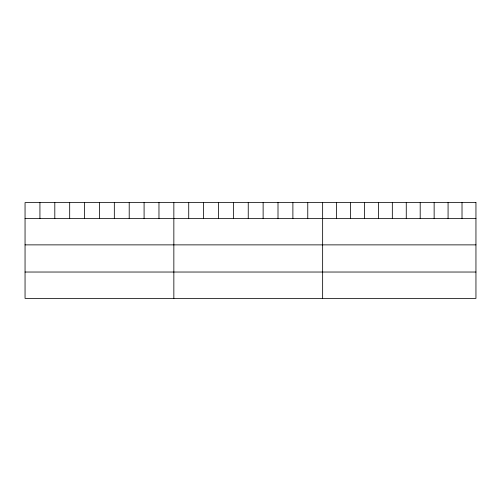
<?xml version="1.0" encoding="UTF-8"?>
<svg xmlns="http://www.w3.org/2000/svg" width="501" height="501" viewBox="0 0 501 501"><rect width="100%" height="100%" fill="white"/><g stroke="black" fill="none" stroke-linecap="round" stroke-linejoin="round"><path stroke-width="0.75" d="M25.05 218.511L475.95 218.511M25.05 244.87L475.95 244.87M25.05 272.03L475.95 272.03M462.016 202.604L462.016 218.511M448.076 202.604L448.076 218.511M434.142 202.604L434.142 218.511M420.201 202.604L420.201 218.511M406.267 202.604L406.267 218.511M392.327 202.604L392.327 218.511M378.393 202.604L378.393 218.511M364.452 202.604L364.452 218.511M350.518 202.604L350.518 218.511M336.578 202.604L336.578 218.511M322.644 202.604L322.644 298.396M307.764 202.604L307.764 218.511M292.885 202.604L292.885 218.511M278.005 202.604L278.005 218.511M263.125 202.604L263.125 218.511M248.245 202.604L248.245 218.511M233.366 202.604L233.366 218.511M218.486 202.604L218.486 218.511M203.606 202.604L203.606 218.511M188.727 202.604L188.727 218.511M173.847 202.604L173.847 298.396M158.967 202.604L158.967 218.511M144.088 202.604L144.088 218.511M129.208 202.604L129.208 218.511M114.328 202.604L114.328 218.511M99.449 202.604L99.449 218.511M84.569 202.604L84.569 218.511M69.689 202.604L69.689 218.511M54.809 202.604L54.809 218.511M39.93 202.604L39.93 218.511M475.95 202.604L25.05 202.604L25.05 298.396L475.95 298.396L475.95 202.604"/></g></svg>
